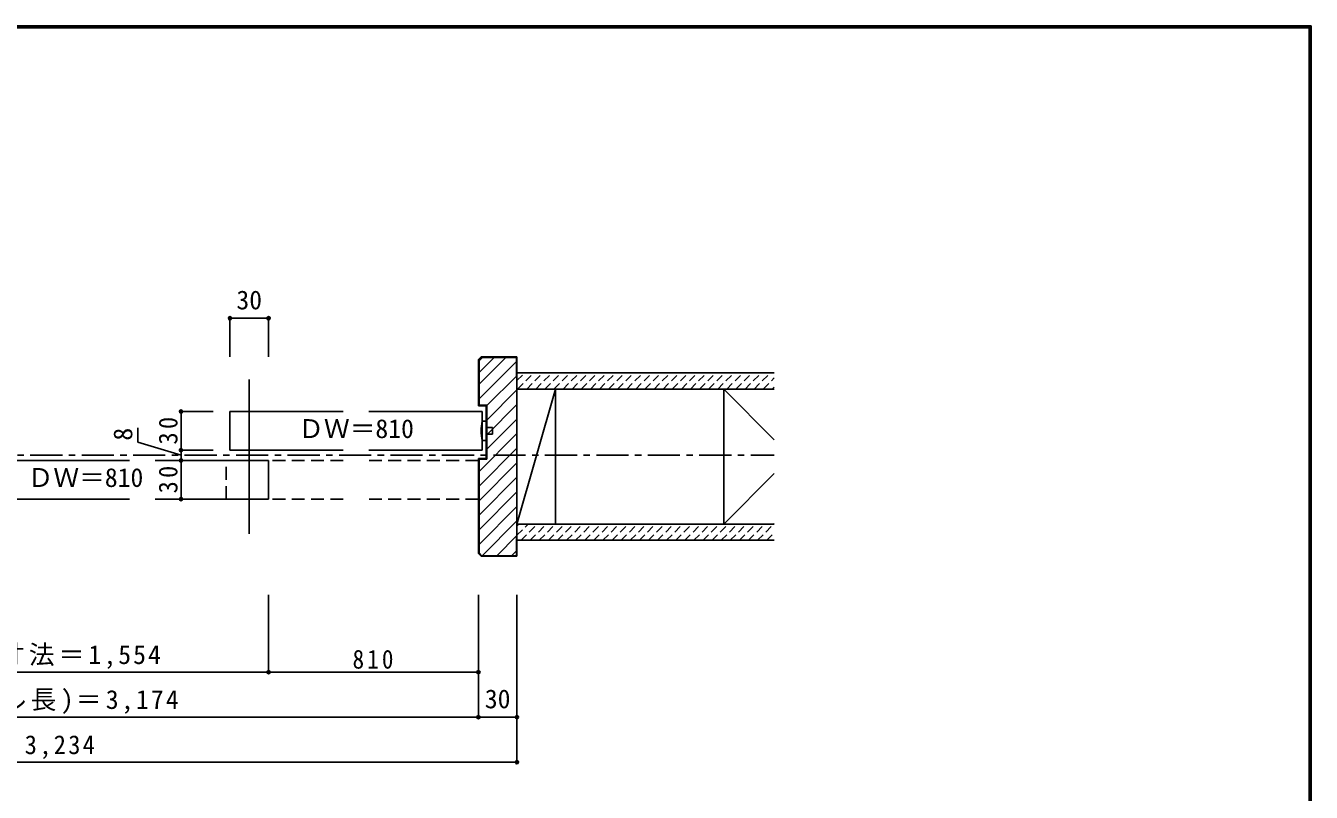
# Model space of a CAD drawing. Units: millimetres, scale not verified. Extents: x -973 to 977, y -763 to 696.
# Drawn here: x -22 to 977, y 100 to 696 of the extents above; entities that cross this region are included whole.
import ezdxf
from ezdxf.enums import TextEntityAlignment as Align

# ---------------------------------------------------------------- set-up
doc = ezdxf.new("R2010")
doc.units = ezdxf.units.MM
doc.header["$LTSCALE"] = 5
doc.header["$PDMODE"] = 32
doc.header["$PDSIZE"] = 2.5
for name, pattern in [('CHAIN1', [8, 5, -1, 1, -1]), ('DASHED1', [1.8, 1.2, -0.6]), ('DASHED2', [3, 2, -1])]:
    doc.linetypes.add(name, pattern=pattern)
for name, color, linetype in [('0-1_通り芯', 4, 'CHAIN1'), ('0-2_柱', 7, 'Continuous'), ('0-3_仕上げ', 2, 'Continuous'), ('0-4_枠', 3, 'Continuous'), ('0-6_扉', 6, 'Continuous'), ('0-7_金物', 7, 'Continuous'), ('0-B_寸法', 7, 'Continuous'), ('0-C_ハッチ', 4, 'DASHED1'), ('F-1_枠', 6, 'Continuous')]:
    doc.layers.add(name, color=color, linetype=linetype)
doc.styles.add('ＭＳ ゴシック', font='')
doc.styles.get('ＭＳ ゴシック').set_extended_font_data('MS Gothic')

msp = doc.modelspace()

# ---------------------------------------------------------------- linework, layer by layer
at = {"layer": '0-1_通り芯'}
msp.add_line((-618.984, 361.994), (559.333, 361.994), dxfattribs=at)
at = {"layer": '0-2_柱', "color": 3}
for p, q in [((359.333, 413.494), (359.333, 308.494)), ((389.333, 413.494), (389.333, 308.494)), ((519.978, 413.494), (519.978, 308.494))]:
    msp.add_line(p, q, dxfattribs=at)
at = {"layer": '0-2_柱'}
for p, q in [((389.333, 413.494), (359.333, 308.494)), ((519.978, 413.494), (559.333, 374.138)), ((519.978, 308.494), (559.333, 347.849))]:
    msp.add_line(p, q, dxfattribs=at)
at = {"layer": '0-3_仕上げ'}
for p, q in [((359.333, 425.994), (559.333, 425.994)), ((359.333, 413.494), (559.333, 413.494)), ((359.333, 308.494), (559.333, 308.494)), ((359.333, 295.994), (559.333, 295.994))]:
    msp.add_line(p, q, dxfattribs=at)
at = {"layer": '0-4_枠'}
for p, q in [((331.455, 438.494), (329.333, 436.372)), ((329.333, 436.372), (329.333, 400.494)), ((331.662, 437.994), (329.833, 436.165)), ((329.833, 436.165), (329.833, 400.994)), ((331.455, 438.494), (359.333, 438.494)), ((331.662, 437.994), (358.833, 437.994)), ((358.833, 423.494), (358.833, 437.994)), ((359.333, 438.494), (359.333, 283.494)), ((358.833, 423.494), (359.333, 423.494)), ((335.333, 400.494), (329.333, 400.494)), ((335.833, 400.994), (329.833, 400.994)), ((335.333, 400.494), (335.333, 359.494)), ((335.833, 400.994), (335.833, 358.994)), ((335.333, 359.494), (329.333, 359.494)), ((329.333, 285.615), (329.333, 359.494)), ((335.833, 358.994), (329.833, 358.994)), ((329.833, 285.822), (329.833, 358.994)), ((358.833, 298.494), (358.833, 283.994)), ((358.833, 298.494), (359.333, 298.494)), ((331.455, 283.494), (329.333, 285.615)), ((331.662, 283.994), (329.833, 285.822)), ((331.455, 283.494), (359.333, 283.494)), ((331.662, 283.994), (358.833, 283.994))]:
    msp.add_line(p, q, dxfattribs=at)
at = {"layer": '0-6_扉', "color": 3}
msp.add_line((151.254, 420.994), (151.254, 300.994), dxfattribs=at)
at = {"layer": '0-6_扉'}
for p, q in [((136.254, 365.994), (136.254, 395.994)), ((224.294, 395.994), (136.254, 395.994)), ((332.333, 395.994), (244.294, 395.994)), ((332.333, 395.994), (332.333, 365.994)), ((224.294, 365.994), (136.254, 365.994)), ((332.333, 365.994), (244.294, 365.994)), ((58.214, 357.994), (-29.826, 357.994)), ((166.254, 357.994), (78.214, 357.994)), ((166.254, 357.994), (166.254, 327.994)), ((58.214, 327.994), (-29.826, 327.994)), ((166.254, 327.994), (78.214, 327.994))]:
    msp.add_line(p, q, dxfattribs=at)
at = {"layer": '0-6_扉', "color": 2, "linetype": 'DASHED2'}
for p, q in [((133.254, 327.994), (133.254, 357.994)), ((224.294, 357.994), (133.254, 357.994)), ((329.333, 357.994), (244.294, 357.994)), ((329.333, 357.994), (329.333, 327.994)), ((224.294, 327.994), (133.254, 327.994)), ((329.333, 327.994), (244.294, 327.994))]:
    msp.add_line(p, q, dxfattribs=at)
at = {"layer": '0-7_金物'}
for p, q in [((332.333, 388.494), (335.333, 388.494)), ((335.333, 373.494), (335.333, 388.494)), ((335.333, 383.494), (340.333, 383.494)), ((340.333, 378.494), (340.333, 383.494)), ((332.333, 373.494), (335.333, 373.494)), ((335.333, 378.494), (340.333, 378.494))]:
    msp.add_line(p, q, dxfattribs=at)
msp.add_arc((362.784, 380.994), 31.361, 166.16368, 193.83629, dxfattribs=at)
at = {"layer": '0-B_寸法', "color": 4}
for p, q in [((136.254, 468.494), (136.254, 438.494)), ((136.254, 468.494), (166.254, 468.494)), ((166.254, 468.494), (166.254, 438.494)), ((123.254, 395.994), (98.208, 395.994)), ((98.208, 395.994), (98.208, 365.994)), ((64.752, 383.226), (64.752, 372.183)), ((98.208, 361.994), (64.752, 372.183)), ((123.254, 365.994), (98.208, 365.994)), ((98.208, 365.993), (123.254, 365.993)), ((98.208, 365.993), (98.208, 327.993)), ((98.208, 357.993), (123.254, 357.993)), ((98.208, 327.993), (123.254, 327.993)), ((166.254, 193.494), (166.254, 253.494)), ((166.254, 193.494), (166.254, 253.494)), ((329.333, 158.494), (329.333, 253.494)), ((329.333, 193.494), (329.333, 253.494)), ((359.333, 123.494), (359.333, 253.494)), ((-225.905, 193.494), (166.254, 193.494)), ((166.254, 193.494), (329.333, 193.494)), ((-418.984, 158.494), (359.333, 158.494)), ((-418.984, 123.494), (359.333, 123.494))]:
    msp.add_line(p, q, dxfattribs=at)
at = {"layer": '0-B_寸法'}
for p in [(136.254, 468.494), (166.254, 468.494), (98.208, 395.994), (98.208, 365.994), (98.208, 365.993), (98.208, 357.993), (98.208, 327.993), (166.254, 193.494), (329.333, 193.494), (329.333, 158.494), (359.333, 158.494), (359.333, 123.494)]:
    msp.add_point(p, dxfattribs=at)
at = {"layer": '0-C_ハッチ', "linetype": 'Continuous'}
for p, q in [((329.833, 435.369), (332.457, 437.994)), ((329.833, 426.309), (341.518, 437.994)), ((329.833, 417.248), (350.579, 437.994)), ((329.833, 405.935), (358.833, 434.935)), ((335.833, 400.621), (358.833, 423.621)), ((335.833, 389.307), (359.333, 412.807)), ((335.833, 377.994), (359.333, 401.493)), ((335.833, 366.68), (359.333, 390.18)), ((329.833, 349.366), (359.333, 378.866)), ((329.833, 338.052), (359.333, 367.552)), ((329.833, 326.739), (359.333, 356.239)), ((329.833, 315.425), (359.333, 344.925)), ((329.833, 304.111), (359.333, 333.611)), ((329.833, 292.797), (359.333, 322.298)), ((332.343, 283.994), (359.333, 310.984)), ((343.657, 283.994), (359.333, 299.67)), ((354.97, 283.994), (358.833, 287.856))]:
    msp.add_line(p, q, dxfattribs=at)
at = {"layer": '0-C_ハッチ'}
for p, q in [((359.333, 420.109), (365.218, 425.994)), ((359.789, 413.494), (372.289, 425.994)), ((366.861, 413.494), (379.361, 425.994)), ((373.932, 413.494), (386.432, 425.994)), ((381.003, 413.494), (393.503, 425.994)), ((388.074, 413.494), (400.574, 425.994)), ((395.145, 413.494), (407.645, 425.994)), ((402.216, 413.494), (414.716, 425.994)), ((409.287, 413.494), (421.787, 425.994)), ((416.358, 413.494), (428.858, 425.994)), ((423.429, 413.494), (435.929, 425.994)), ((430.5, 413.494), (443, 425.994)), ((437.571, 413.494), (450.071, 425.994)), ((444.642, 413.494), (457.142, 425.994)), ((451.713, 413.494), (464.213, 425.994)), ((458.784, 413.494), (471.284, 425.994)), ((465.855, 413.494), (478.355, 425.994)), ((472.927, 413.494), (485.427, 425.994)), ((479.998, 413.494), (492.498, 425.994)), ((487.069, 413.494), (499.569, 425.994)), ((494.14, 413.494), (506.64, 425.994)), ((501.211, 413.494), (513.711, 425.994)), ((508.282, 413.494), (520.782, 425.994)), ((515.353, 413.494), (527.853, 425.994)), ((522.424, 413.494), (534.924, 425.994)), ((529.495, 413.494), (541.995, 425.994)), ((536.566, 413.494), (549.066, 425.994)), ((543.637, 413.494), (556.137, 425.994)), ((550.708, 413.494), (559.333, 422.119)), ((557.779, 413.494), (559.333, 415.048)), ((359.333, 299.9), (367.927, 308.494)), ((359.333, 306.971), (360.855, 308.494)), ((362.498, 295.994), (374.998, 308.494)), ((369.569, 295.994), (382.069, 308.494)), ((376.64, 295.994), (389.14, 308.494)), ((383.711, 295.994), (396.211, 308.494)), ((390.782, 295.994), (403.282, 308.494)), ((397.853, 295.994), (410.353, 308.494)), ((404.924, 295.994), (417.424, 308.494)), ((411.995, 295.994), (424.495, 308.494)), ((419.066, 295.994), (431.566, 308.494)), ((426.137, 295.994), (438.637, 308.494)), ((433.208, 295.994), (445.708, 308.494)), ((440.279, 295.994), (452.779, 308.494)), ((447.35, 295.994), (459.85, 308.494)), ((454.421, 295.994), (466.921, 308.494)), ((461.493, 295.994), (473.993, 308.494)), ((468.564, 295.994), (481.064, 308.494)), ((475.635, 295.994), (488.135, 308.494)), ((482.706, 295.994), (495.206, 308.494)), ((489.777, 295.994), (502.277, 308.494)), ((496.848, 295.994), (509.348, 308.494)), ((503.919, 295.994), (516.419, 308.494)), ((510.99, 295.994), (523.49, 308.494)), ((518.061, 295.994), (530.561, 308.494)), ((525.132, 295.994), (537.632, 308.494)), ((532.203, 295.994), (544.703, 308.494)), ((539.274, 295.994), (551.774, 308.494)), ((546.345, 295.994), (559.333, 308.982)), ((553.416, 295.994), (559.333, 301.911))]:
    msp.add_line(p, q, dxfattribs=at)
at = {"layer": 'F-1_枠'}
for p, q in [((-973.347, 695.833), (976.653, 695.833)), ((-973.347, 695), (976.653, 695)), ((-973.347, 694.167), (976.653, 694.167)), ((974.986, 695.833), (974.986, -700.833)), ((975.82, 695.833), (975.82, -700.833)), ((976.653, 695.833), (976.653, -700.833))]:
    msp.add_line(p, q, dxfattribs=at)

# ---------------------------------------------------------------- texts
at = {"layer": '0-B_寸法', "style": 'ＭＳ ゴシック'}
for s, p in [('30', (141.254, 470.994)), ('ＤＷ＝810', (189.294, 370.994)), ('ＤＷ＝810', (-20.991, 332.994)), ('30', (334.333, 160.994))]:
    msp.add_text(s, height=14.66, dxfattribs=at).set_placement(p, align=Align.BOTTOM_LEFT)
msp.add_text('8', height=14.66, rotation=90, dxfattribs=at).set_placement((64.752, 373.395), align=Align.BOTTOM_LEFT)
at = {"layer": '0-B_寸法', "char_height": 14.66, "attachment_point": 7, "rotation": 90, "style": 'ＭＳ ゴシック'}
for insert in [(95.708, 370.369), (95.708, 332.368)]:
    msp.add_mtext('\\T1.27;\\W0.95;30', dxfattribs=dict(at, insert=insert))
at = {"layer": '0-B_寸法', "char_height": 14.66, "attachment_point": 7, "style": 'ＭＳ ゴシック'}
for s, insert in [('\\T1.16;有効開口寸法＝1,554', (-136.076, 195.994)), ('\\T1.27;\\W0.9;810', (231.544, 195.994)), ('\\T1.17;枠内(レール長)＝3,174', (-147.326, 160.994)), ('\\T1.19;\\W0.95;枠外＝3,234', (-91.076, 125.994))]:
    msp.add_mtext(s, dxfattribs=dict(at, insert=insert))

doc.saveas('drawing.dxf')
